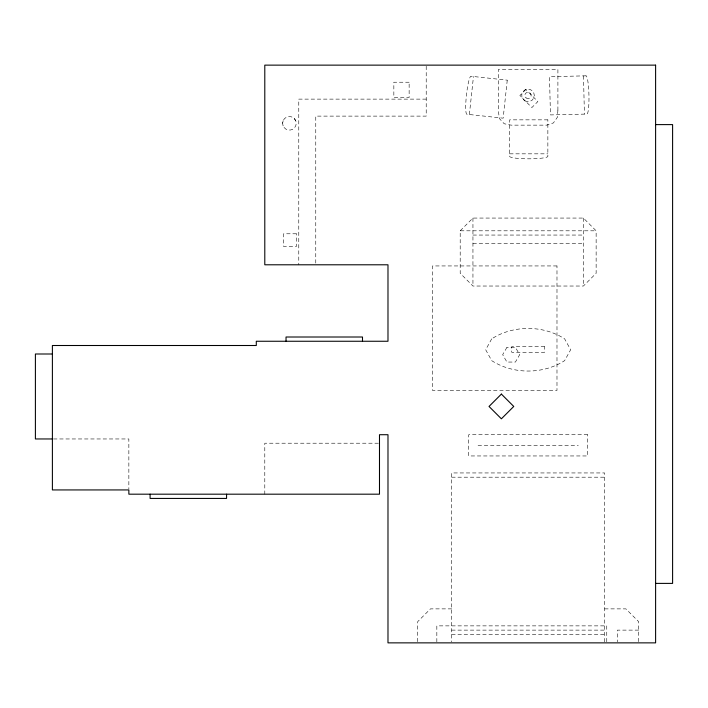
<?xml version="1.0" encoding="UTF-8"?>
<svg xmlns="http://www.w3.org/2000/svg" width="708" height="708" viewBox="0 0 708 708"><rect width="100%" height="100%" fill="white"/><g stroke="black" fill="none" stroke-linecap="round" stroke-linejoin="round"><path stroke-width="0.53" stroke-dasharray="3.54 2.66" d="M469.369 114.519L473.475 76.508M282.634 123.316L283.147 120.714M460.2 230.808L472.944 218.064L583.392 218.064L596.136 230.808L596.136 273.288L583.392 286.032L472.944 286.032L460.2 273.288L460.2 230.808L596.136 230.808M426.216 99.12L298.776 99.12L298.776 264.792M509.627 153.831L547.859 153.831M472.944 235.056L583.392 235.056M472.944 243.552L583.392 243.552M53.481 438.96L128.856 438.96L128.856 488.962M378.399 443.208L264.792 443.208L264.792 494.184M478.042 445.332L578.294 445.332M451.704 477.192L604.632 477.192M451.704 608.88L430.464 608.88L417.72 621.624L417.72 641.802M604.632 608.88L625.872 608.88L638.616 621.624L638.616 641.802M451.704 630.12L604.632 630.12M638.616 630.12L617.376 630.12L617.376 641.873M451.704 634.368L604.632 634.368M294.236 118.51L295.714 120.714M583.498 75.889L584.41 114.112M606.756 641.802L606.756 625.872L436.836 625.872L436.836 641.802M604.632 641.917L604.632 472.944L451.704 472.944L451.704 641.917M583.392 218.064L583.392 286.032M472.944 218.064L472.944 286.032M426.216 66.225L426.216 116.112L315.768 116.112L315.768 264.792M557.904 110.103L557.435 117.192L553.408 122.935L546.753 125.139L511.079 125.139L504.185 123.741L499.423 118.59L498.432 111.599L498.432 69.384L557.904 69.384L557.904 110.103M507.255 80.163L503.158 118.174L466.882 114.254A19.116 2.496 -83.8 0 1 466.457 94.987A19.116 2.496 -83.8 0 1 470.988 76.243L507.255 80.163M491.706 338.858L485.688 349.752L491.706 360.646C513.123 374.514 543.213 374.514 564.63 360.646L570.648 349.752L564.63 338.858C543.213 324.99 513.123 324.99 491.706 338.858M506.928 347.336L502.68 354.69L506.928 362.054L515.424 362.054L519.672 354.69L515.424 347.336L506.928 347.336M525.876 89.518L519.867 95.527L531.885 107.536L537.885 101.527L525.876 89.518M585.985 75.827L549.523 76.703L550.435 114.926L586.905 114.05A19.116 2.496 88.6 0 0 588.941 94.872A19.116 2.496 88.6 0 0 585.985 75.827M409.136 82.225L393.843 82.225L393.843 97.518L409.136 97.518L409.136 82.225M547.859 119.847L509.627 119.847L509.627 156.326A19.116 2.496 0 0 0 528.752 158.822A19.116 2.496 0 0 0 547.859 156.326L547.859 119.847M296.36 233.782L283.616 233.782L283.616 246.526L296.36 246.526L296.36 233.782M556.984 265.942L432.491 265.942L432.491 390.435L556.984 390.435L556.984 265.942M544.62 346.601L511.707 346.601L511.707 352.265L544.62 352.265L544.62 346.601M587.64 434.712L468.696 434.712L468.696 455.952L587.64 455.952L587.64 434.712M524.858 100.872A6.301 6.301 0 0 0 534.31 95.412A6.301 6.301 0 0 0 524.858 89.951A6.301 6.301 0 0 0 524.858 100.872M526.088 97.908A3.151 3.151 0 0 0 531.133 95.828A3.151 3.151 0 0 0 526.805 92.5A3.151 3.151 0 0 0 526.088 97.908M284.041 127.449A6.797 6.797 0 0 0 295.714 125.918A6.797 6.797 0 0 0 288.545 116.572A6.797 6.797 0 0 0 284.041 127.449"/><path stroke-width="1.06" d="M655.608 124.608L672.6 124.608L672.6 583.392L655.608 583.392M52.392 354L35.4 354L35.4 438.96L52.392 438.96M362.496 341.256L362.496 337.008L286.032 337.008L286.032 341.256M226.56 494.184L226.56 498.432L150.096 498.432L150.096 494.184M501.388 394.091L489.024 406.454L501.388 418.817L513.76 406.454L501.388 394.091M655.608 65.136L264.792 65.136L264.792 264.792L387.984 264.792L387.984 341.256L256.296 341.256L256.296 345.504L52.392 345.504L52.392 489.936L128.856 489.936L128.856 494.184L379.488 494.184L379.488 434.712L387.984 434.712L387.984 642.864L655.608 642.864L655.608 65.136"/></g></svg>
